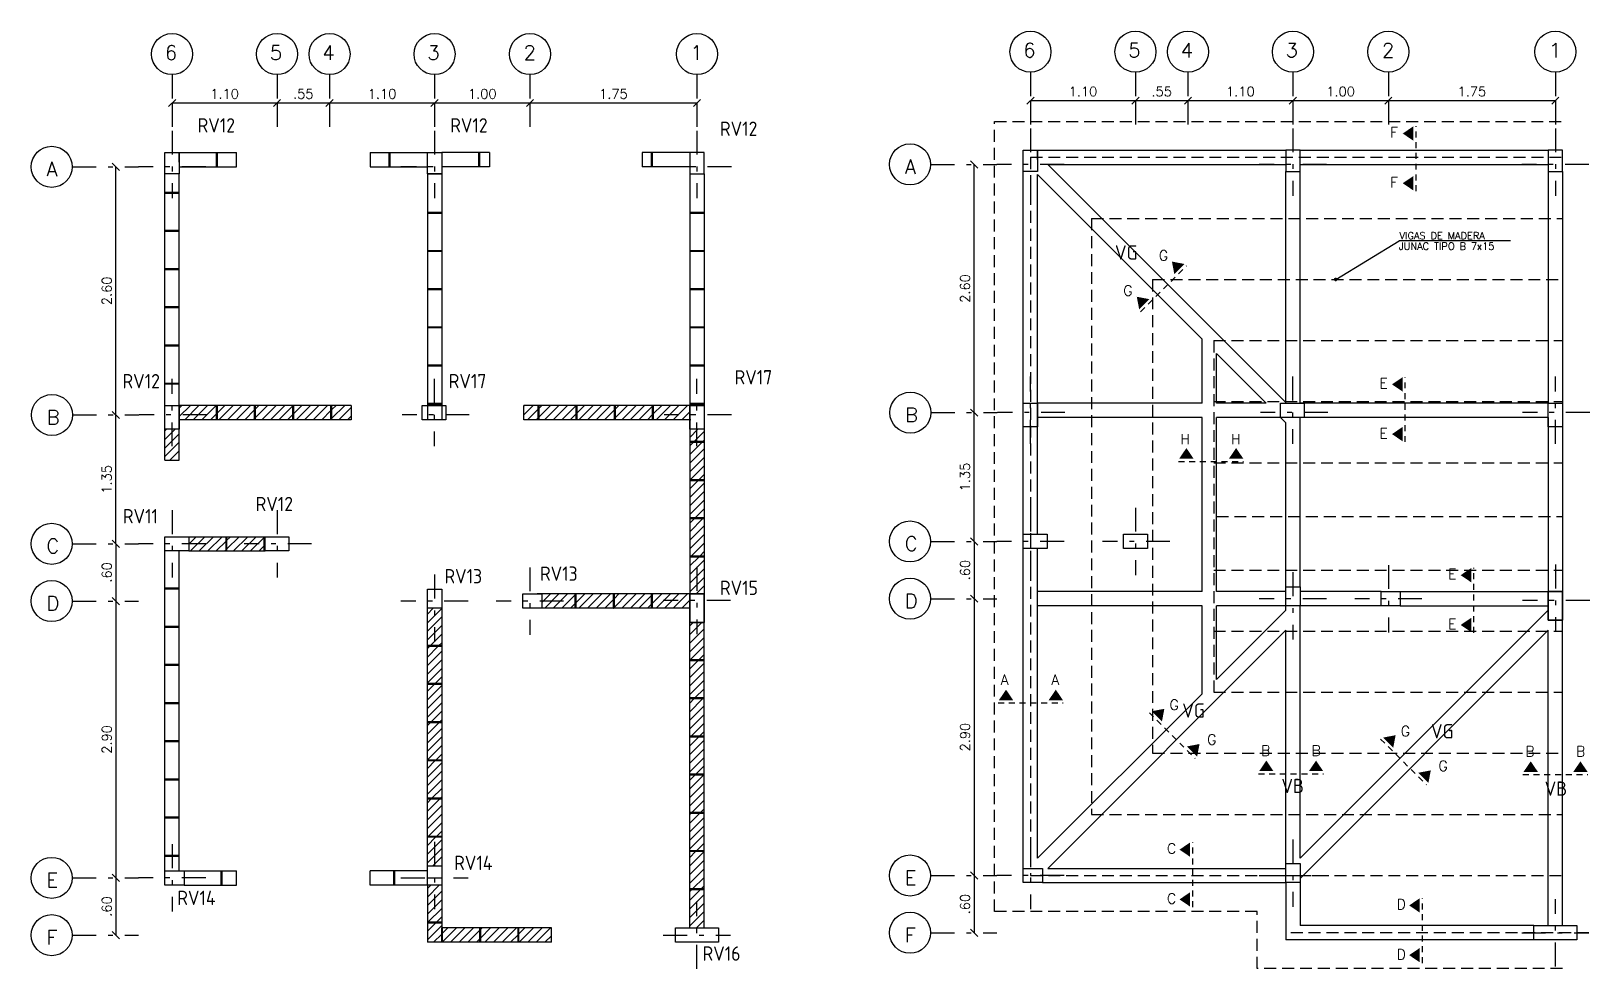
# Model space of a CAD drawing. Extents: x 420.3 to 452.9, y 177.5 to 197.2.
import ezdxf
from ezdxf.enums import TextEntityAlignment as Align

# ---------------------------------------------------------------- set-up
doc = ezdxf.new("R2010")
doc.units = 0
for name, pattern in [('DASHDOT', [1, 0.5, -0.25, 0, -0.25]), ('HIDDEN', [0.375, 0.25, -0.125]), ('HIDDEN2', [0.1875, 0.125, -0.0625])]:
    doc.linetypes.add(name, pattern=pattern)
doc.layers.get('0').update_dxf_attribs({"linetype": 'CONTINUOUS'})
doc.layers.get('DEFPOINTS').update_dxf_attribs({"linetype": 'CONTINUOUS'})
for name, color, linetype in [('COLUMNAS', 6, 'CONTINUOUS'), ('CORTE', 7, 'CONTINUOUS'), ('DIM', 7, 'CONTINUOUS'), ('EJES', 1, 'DASHDOT'), ('PAF', 7, 'CONTINUOUS'), ('PARED', 30, 'CONTINUOUS'), ('TEXTO', 4, 'CONTINUOUS'), ('VIGAS', 2, 'CONTINUOUS'), ('VIGASMADERA', 10, 'HIDDEN')]:
    doc.layers.add(name, color=color, linetype=linetype)
doc.styles.add('ROMANS', font='romans.shx', dxfattribs={"height": 0.2})
doc.styles.add('SIMPLEX', font='romans.shx')
doc.styles.get("Standard").update_dxf_attribs({"font": 'ISOCP'})
doc.dimstyles.new('DIM50', dxfattribs={"dimtxt": 0.15, "dimasz": 0.15, "dimexe": 0.0001, "dimexo": 0.0001, "dimgap": 0.09, "dimtad": 1, "dimtoh": 1, "dimlfac": 0.5, "dimzin": 4, "dimdsep": 46, "dimtxsty": 'ROMANS', "dimblk1": 'OBLIQUE', "dimblk2": 'OBLIQUE', "dimsah": 1, "dimcen": -0.09, "dimse1": 1, "dimse2": 1, "dimclrd": 256, "dimclre": 256, "dimclrt": 256, "dimadec": 0, "dimazin": 0, "dimtfac": 2, "dimtix": 1, "dimtmove": 1, "dimatfit": 3, "dimldrblk": 'OBLIQUE', "dimfxl": 0, "dimtvp": 1, "dimtolj": 1, "dimtzin": 0, "dimarcsym": 0})
pattern_1 = [(45, (162.32065, -48.22658), (-0.08980256, 0.08980256), [])]

# ---------------------------------------------------------------- blocks, each defined once
blk = doc.blocks.new('_OBLIQUE')
at = {"color": 0, "linetype": 'ByBlock'}
blk.add_line((-0.5, -0.5), (0.5, 0.5), dxfattribs=at)
blk = doc.blocks.new('*D1260')
at = {"lineweight": -2}
blk.add_line((440.029, 189.2), (440.029, 194.4), dxfattribs=at)
at = {"layer": 'DEFPOINTS', "color": 0}
for p in [(439.117, 194.4), (440.029, 194.4), (439.123, 189.2)]:
    blk.add_point(p, dxfattribs=at)
at = {"lineweight": -2, "xscale": 0.15, "yscale": 0.15, "zscale": 0.15}
for p, rotation in [((440.029, 194.4), 90), ((440.029, 189.2), 270)]:
    blk.add_blockref('_OBLIQUE', p, dxfattribs=dict(at, rotation=rotation))
at = {"insert": (439.839, 191.8), "char_height": 0.2, "attachment_point": 5, "rotation": 90, "style": 'ROMANS'}
blk.add_mtext('\\A1;2.60', dxfattribs=at)
blk = doc.blocks.new('*D1261')
at = {"lineweight": -2}
blk.add_line((422.041, 189.15), (422.041, 194.35), dxfattribs=at)
at = {"layer": 'DEFPOINTS', "color": 0}
for p in [(421.128, 194.35), (422.041, 194.35), (421.134, 189.15)]:
    blk.add_point(p, dxfattribs=at)
at = {"lineweight": -2, "xscale": 0.15, "yscale": 0.15, "zscale": 0.15}
for p, rotation in [((422.041, 194.35), 90), ((422.041, 189.15), 270)]:
    blk.add_blockref('_OBLIQUE', p, dxfattribs=dict(at, rotation=rotation))
at = {"insert": (421.851, 191.75), "char_height": 0.2, "attachment_point": 5, "rotation": 90, "style": 'ROMANS'}
blk.add_mtext('\\A1;2.60', dxfattribs=at)
blk = doc.blocks.new('*D1275')
at = {"layer": 'DEFPOINTS', "color": 0}
for p in [(421.128, 179.45), (421.128, 178.25), (422.041, 178.25)]:
    blk.add_point(p, dxfattribs=at)
at = {"layer": 'DIM', "lineweight": -2}
blk.add_line((422.041, 179.45), (422.041, 178.25), dxfattribs=at)
at = {"layer": 'DIM', "lineweight": -2, "xscale": 0.15, "yscale": 0.15, "zscale": 0.15}
for p, rotation in [((422.041, 179.45), 90), ((422.041, 178.25), 270)]:
    blk.add_blockref('_OBLIQUE', p, dxfattribs=dict(at, rotation=rotation))
at = {"layer": 'DIM', "insert": (421.851, 178.85), "char_height": 0.2, "attachment_point": 5, "rotation": 90, "style": 'ROMANS'}
blk.add_mtext('\\A1;.60', dxfattribs=at)
blk = doc.blocks.new('*D1280')
at = {"layer": 'DEFPOINTS', "color": 0}
for p in [(421.128, 186.45), (421.128, 185.25), (422.041, 185.25)]:
    blk.add_point(p, dxfattribs=at)
at = {"layer": 'DIM', "lineweight": -2}
blk.add_line((422.041, 186.45), (422.041, 185.25), dxfattribs=at)
at = {"layer": 'DIM', "lineweight": -2, "xscale": 0.15, "yscale": 0.15, "zscale": 0.15}
for p, rotation in [((422.041, 186.45), 90), ((422.041, 185.25), 270)]:
    blk.add_blockref('_OBLIQUE', p, dxfattribs=dict(at, rotation=rotation))
at = {"layer": 'DIM', "insert": (421.851, 185.85), "char_height": 0.2, "attachment_point": 5, "rotation": 90, "style": 'ROMANS'}
blk.add_mtext('\\A1;.60', dxfattribs=at)
blk = doc.blocks.new('*D1281')
at = {"lineweight": -2}
blk.add_line((422.041, 186.45), (422.041, 189.15), dxfattribs=at)
at = {"layer": 'DEFPOINTS', "color": 0}
for p in [(421.134, 189.15), (422.041, 189.15), (421.128, 186.45)]:
    blk.add_point(p, dxfattribs=at)
at = {"lineweight": -2, "xscale": 0.15, "yscale": 0.15, "zscale": 0.15}
for p, rotation in [((422.041, 189.15), 90), ((422.041, 186.45), 270)]:
    blk.add_blockref('_OBLIQUE', p, dxfattribs=dict(at, rotation=rotation))
at = {"insert": (421.851, 187.8), "char_height": 0.2, "attachment_point": 5, "rotation": 90, "style": 'ROMANS'}
blk.add_mtext('\\A1;1.35', dxfattribs=at)
blk = doc.blocks.new('*D1282')
at = {"layer": 'DEFPOINTS', "color": 0}
for p in [(421.128, 185.25), (421.128, 179.45), (422.041, 179.45)]:
    blk.add_point(p, dxfattribs=at)
at = {"layer": 'DIM', "lineweight": -2}
blk.add_line((422.041, 185.25), (422.041, 179.45), dxfattribs=at)
at = {"layer": 'DIM', "lineweight": -2, "xscale": 0.15, "yscale": 0.15, "zscale": 0.15}
for p, rotation in [((422.041, 185.25), 90), ((422.041, 179.45), 270)]:
    blk.add_blockref('_OBLIQUE', p, dxfattribs=dict(at, rotation=rotation))
at = {"layer": 'DIM', "insert": (421.851, 182.35), "char_height": 0.2, "attachment_point": 5, "rotation": 90, "style": 'ROMANS'}
blk.add_mtext('\\A1;2.90', dxfattribs=at)
blk = doc.blocks.new('*D1283')
at = {"layer": 'DEFPOINTS', "color": 0}
for p in [(439.117, 179.5), (439.117, 178.3), (440.029, 178.3)]:
    blk.add_point(p, dxfattribs=at)
at = {"layer": 'DIM', "lineweight": -2}
blk.add_line((440.029, 179.5), (440.029, 178.3), dxfattribs=at)
at = {"layer": 'DIM', "lineweight": -2, "xscale": 0.15, "yscale": 0.15, "zscale": 0.15}
for p, rotation in [((440.029, 179.5), 90), ((440.029, 178.3), 270)]:
    blk.add_blockref('_OBLIQUE', p, dxfattribs=dict(at, rotation=rotation))
at = {"layer": 'DIM', "insert": (439.839, 178.9), "char_height": 0.2, "attachment_point": 5, "rotation": 90, "style": 'ROMANS'}
blk.add_mtext('\\A1;.60', dxfattribs=at)
blk = doc.blocks.new('*D1290')
at = {"layer": 'DEFPOINTS', "color": 0}
for p in [(439.117, 185.3), (439.117, 179.5), (440.029, 179.5)]:
    blk.add_point(p, dxfattribs=at)
at = {"layer": 'DIM', "lineweight": -2}
blk.add_line((440.029, 185.3), (440.029, 179.5), dxfattribs=at)
at = {"layer": 'DIM', "lineweight": -2, "xscale": 0.15, "yscale": 0.15, "zscale": 0.15}
for p, rotation in [((440.029, 185.3), 90), ((440.029, 179.5), 270)]:
    blk.add_blockref('_OBLIQUE', p, dxfattribs=dict(at, rotation=rotation))
at = {"layer": 'DIM', "insert": (439.839, 182.4), "char_height": 0.2, "attachment_point": 5, "rotation": 90, "style": 'ROMANS'}
blk.add_mtext('\\A1;2.90', dxfattribs=at)
blk = doc.blocks.new('*D1291')
at = {"layer": 'DEFPOINTS', "color": 0}
for p in [(439.117, 186.5), (439.117, 185.3), (440.029, 185.3)]:
    blk.add_point(p, dxfattribs=at)
at = {"layer": 'DIM', "lineweight": -2}
blk.add_line((440.029, 186.5), (440.029, 185.3), dxfattribs=at)
at = {"layer": 'DIM', "lineweight": -2, "xscale": 0.15, "yscale": 0.15, "zscale": 0.15}
for p, rotation in [((440.029, 186.5), 90), ((440.029, 185.3), 270)]:
    blk.add_blockref('_OBLIQUE', p, dxfattribs=dict(at, rotation=rotation))
at = {"layer": 'DIM', "insert": (439.839, 185.9), "char_height": 0.2, "attachment_point": 5, "rotation": 90, "style": 'ROMANS'}
blk.add_mtext('\\A1;.60', dxfattribs=at)
blk = doc.blocks.new('*D1292')
at = {"lineweight": -2}
blk.add_line((440.029, 186.5), (440.029, 189.2), dxfattribs=at)
at = {"layer": 'DEFPOINTS', "color": 0}
for p in [(439.123, 189.2), (440.029, 189.2), (439.117, 186.5)]:
    blk.add_point(p, dxfattribs=at)
at = {"lineweight": -2, "xscale": 0.15, "yscale": 0.15, "zscale": 0.15}
for p, rotation in [((440.029, 189.2), 90), ((440.029, 186.5), 270)]:
    blk.add_blockref('_OBLIQUE', p, dxfattribs=dict(at, rotation=rotation))
at = {"insert": (439.839, 187.85), "char_height": 0.2, "attachment_point": 5, "rotation": 90, "style": 'ROMANS'}
blk.add_mtext('\\A1;1.35', dxfattribs=at)
blk = doc.blocks.new('*D1315')
at = {"layer": 'DEFPOINTS', "color": 0}
for p in [(448.71, 196.332), (452.21, 196.332), (452.21, 195.738)]:
    blk.add_point(p, dxfattribs=at)
at = {"layer": 'DIM', "lineweight": -2}
blk.add_line((448.71, 195.738), (452.21, 195.738), dxfattribs=at)
at = {"layer": 'DIM', "lineweight": -2, "xscale": 0.15, "yscale": 0.15, "zscale": 0.15, "rotation": 180}
blk.add_blockref('_OBLIQUE', (448.71, 195.738), dxfattribs=at)
at = {"layer": 'DIM', "lineweight": -2, "xscale": 0.15, "yscale": 0.15, "zscale": 0.15}
blk.add_blockref('_OBLIQUE', (452.21, 195.738), dxfattribs=at)
at = {"layer": 'DIM', "insert": (450.46, 195.928), "char_height": 0.2, "attachment_point": 5, "style": 'ROMANS'}
blk.add_mtext('\\A1;1.75', dxfattribs=at)
blk = doc.blocks.new('*D1316')
at = {"layer": 'DEFPOINTS', "color": 0}
for p in [(430.721, 196.282), (434.221, 196.282), (434.221, 195.688)]:
    blk.add_point(p, dxfattribs=at)
at = {"layer": 'DIM', "lineweight": -2}
blk.add_line((430.721, 195.688), (434.221, 195.688), dxfattribs=at)
at = {"layer": 'DIM', "lineweight": -2, "xscale": 0.15, "yscale": 0.15, "zscale": 0.15, "rotation": 180}
blk.add_blockref('_OBLIQUE', (430.721, 195.688), dxfattribs=at)
at = {"layer": 'DIM', "lineweight": -2, "xscale": 0.15, "yscale": 0.15, "zscale": 0.15}
blk.add_blockref('_OBLIQUE', (434.221, 195.688), dxfattribs=at)
at = {"layer": 'DIM', "insert": (432.471, 195.878), "char_height": 0.2, "attachment_point": 5, "style": 'ROMANS'}
blk.add_mtext('\\A1;1.75', dxfattribs=at)
blk = doc.blocks.new('*D1317')
at = {"layer": 'DEFPOINTS', "color": 0}
for p in [(428.721, 196.282), (430.721, 196.282), (430.721, 195.688)]:
    blk.add_point(p, dxfattribs=at)
at = {"layer": 'DIM', "lineweight": -2}
blk.add_line((428.721, 195.688), (430.721, 195.688), dxfattribs=at)
at = {"layer": 'DIM', "lineweight": -2, "xscale": 0.15, "yscale": 0.15, "zscale": 0.15, "rotation": 180}
blk.add_blockref('_OBLIQUE', (428.721, 195.688), dxfattribs=at)
at = {"layer": 'DIM', "lineweight": -2, "xscale": 0.15, "yscale": 0.15, "zscale": 0.15}
blk.add_blockref('_OBLIQUE', (430.721, 195.688), dxfattribs=at)
at = {"layer": 'DIM', "insert": (429.721, 195.878), "char_height": 0.2, "attachment_point": 5, "style": 'ROMANS'}
blk.add_mtext('\\A1;1.00', dxfattribs=at)
blk = doc.blocks.new('*D1318')
at = {"lineweight": -2}
blk.add_line((425.421, 195.688), (426.521, 195.688), dxfattribs=at)
at = {"layer": 'DEFPOINTS', "color": 0}
for p in [(425.421, 195.938), (426.521, 195.938), (426.521, 195.688)]:
    blk.add_point(p, dxfattribs=at)
at = {"lineweight": -2, "xscale": 0.15, "yscale": 0.15, "zscale": 0.15, "rotation": 180}
blk.add_blockref('_OBLIQUE', (425.421, 195.688), dxfattribs=at)
at = {"lineweight": -2, "xscale": 0.15, "yscale": 0.15, "zscale": 0.15}
blk.add_blockref('_OBLIQUE', (426.521, 195.688), dxfattribs=at)
at = {"insert": (425.971, 195.878), "char_height": 0.2, "attachment_point": 5, "style": 'ROMANS'}
blk.add_mtext('\\A1;.55', dxfattribs=at)
blk = doc.blocks.new('*D1319')
at = {"layer": 'DEFPOINTS', "color": 0}
for p in [(423.221, 196.282), (425.421, 196.282), (425.421, 195.688)]:
    blk.add_point(p, dxfattribs=at)
at = {"layer": 'DIM', "lineweight": -2}
blk.add_line((423.221, 195.688), (425.421, 195.688), dxfattribs=at)
at = {"layer": 'DIM', "lineweight": -2, "xscale": 0.15, "yscale": 0.15, "zscale": 0.15, "rotation": 180}
blk.add_blockref('_OBLIQUE', (423.221, 195.688), dxfattribs=at)
at = {"layer": 'DIM', "lineweight": -2, "xscale": 0.15, "yscale": 0.15, "zscale": 0.15}
blk.add_blockref('_OBLIQUE', (425.421, 195.688), dxfattribs=at)
at = {"layer": 'DIM', "insert": (424.321, 195.878), "char_height": 0.2, "attachment_point": 5, "style": 'ROMANS'}
blk.add_mtext('\\A1;1.10', dxfattribs=at)
blk = doc.blocks.new('*D1320')
at = {"lineweight": -2}
blk.add_line((426.521, 195.688), (428.721, 195.688), dxfattribs=at)
at = {"layer": 'DEFPOINTS', "color": 0}
for p in [(426.521, 195.938), (428.721, 195.688), (428.721, 194.65)]:
    blk.add_point(p, dxfattribs=at)
at = {"lineweight": -2, "xscale": 0.15, "yscale": 0.15, "zscale": 0.15, "rotation": 180}
blk.add_blockref('_OBLIQUE', (426.521, 195.688), dxfattribs=at)
at = {"lineweight": -2, "xscale": 0.15, "yscale": 0.15, "zscale": 0.15}
blk.add_blockref('_OBLIQUE', (428.721, 195.688), dxfattribs=at)
at = {"insert": (427.621, 195.878), "char_height": 0.2, "attachment_point": 5, "style": 'ROMANS'}
blk.add_mtext('\\A1;1.10', dxfattribs=at)
blk = doc.blocks.new('*D1321')
at = {"layer": 'DEFPOINTS', "color": 0}
for p in [(446.71, 196.332), (448.71, 196.332), (448.71, 195.738)]:
    blk.add_point(p, dxfattribs=at)
at = {"layer": 'DIM', "lineweight": -2}
blk.add_line((446.71, 195.738), (448.71, 195.738), dxfattribs=at)
at = {"layer": 'DIM', "lineweight": -2, "xscale": 0.15, "yscale": 0.15, "zscale": 0.15, "rotation": 180}
blk.add_blockref('_OBLIQUE', (446.71, 195.738), dxfattribs=at)
at = {"layer": 'DIM', "lineweight": -2, "xscale": 0.15, "yscale": 0.15, "zscale": 0.15}
blk.add_blockref('_OBLIQUE', (448.71, 195.738), dxfattribs=at)
at = {"layer": 'DIM', "insert": (447.71, 195.928), "char_height": 0.2, "attachment_point": 5, "style": 'ROMANS'}
blk.add_mtext('\\A1;1.00', dxfattribs=at)
blk = doc.blocks.new('*D1322')
at = {"lineweight": -2}
blk.add_line((443.41, 195.738), (444.51, 195.738), dxfattribs=at)
at = {"layer": 'DEFPOINTS', "color": 0}
for p in [(443.41, 195.988), (444.51, 195.988), (444.51, 195.738)]:
    blk.add_point(p, dxfattribs=at)
at = {"lineweight": -2, "xscale": 0.15, "yscale": 0.15, "zscale": 0.15, "rotation": 180}
blk.add_blockref('_OBLIQUE', (443.41, 195.738), dxfattribs=at)
at = {"lineweight": -2, "xscale": 0.15, "yscale": 0.15, "zscale": 0.15}
blk.add_blockref('_OBLIQUE', (444.51, 195.738), dxfattribs=at)
at = {"insert": (443.96, 195.928), "char_height": 0.2, "attachment_point": 5, "style": 'ROMANS'}
blk.add_mtext('\\A1;.55', dxfattribs=at)
blk = doc.blocks.new('*D1323')
at = {"layer": 'DEFPOINTS', "color": 0}
for p in [(441.21, 196.332), (443.41, 196.332), (443.41, 195.738)]:
    blk.add_point(p, dxfattribs=at)
at = {"layer": 'DIM', "lineweight": -2}
blk.add_line((441.21, 195.738), (443.41, 195.738), dxfattribs=at)
at = {"layer": 'DIM', "lineweight": -2, "xscale": 0.15, "yscale": 0.15, "zscale": 0.15, "rotation": 180}
blk.add_blockref('_OBLIQUE', (441.21, 195.738), dxfattribs=at)
at = {"layer": 'DIM', "lineweight": -2, "xscale": 0.15, "yscale": 0.15, "zscale": 0.15}
blk.add_blockref('_OBLIQUE', (443.41, 195.738), dxfattribs=at)
at = {"layer": 'DIM', "insert": (442.31, 195.928), "char_height": 0.2, "attachment_point": 5, "style": 'ROMANS'}
blk.add_mtext('\\A1;1.10', dxfattribs=at)
blk = doc.blocks.new('*D1324')
at = {"lineweight": -2}
blk.add_line((444.51, 195.738), (446.71, 195.738), dxfattribs=at)
at = {"layer": 'DEFPOINTS', "color": 0}
for p in [(444.51, 195.988), (446.71, 195.738), (446.71, 194.7)]:
    blk.add_point(p, dxfattribs=at)
at = {"lineweight": -2, "xscale": 0.15, "yscale": 0.15, "zscale": 0.15, "rotation": 180}
blk.add_blockref('_OBLIQUE', (444.51, 195.738), dxfattribs=at)
at = {"lineweight": -2, "xscale": 0.15, "yscale": 0.15, "zscale": 0.15}
blk.add_blockref('_OBLIQUE', (446.71, 195.738), dxfattribs=at)
at = {"insert": (445.61, 195.928), "char_height": 0.2, "attachment_point": 5, "style": 'ROMANS'}
blk.add_mtext('\\A1;1.10', dxfattribs=at)

msp = doc.modelspace()

# ---------------------------------------------------------------- hatches: boundary and pattern name
at = {"layer": 'PARED'}
h = msp.add_hatch(dxfattribs=at)
h.set_pattern_fill('ANSI31', color=256, scale=0.04, style=0)
h.set_pattern_definition(pattern_1)
h.paths.add_polyline_path([(428.871, 183.5), (428.571, 183.5), (428.571, 182.72), (428.871, 182.72)])
h.paths.add_polyline_path([(428.871, 184.3), (428.571, 184.3), (428.571, 183.52), (428.871, 183.52)])
h.paths.add_polyline_path([(428.871, 185.1), (428.571, 185.1), (428.571, 184.32), (428.871, 184.32)])
h.paths.add_polyline_path([(428.871, 182.7), (428.571, 182.7), (428.571, 181.92), (428.871, 181.92)])
h.paths.add_polyline_path([(428.871, 181.9), (428.571, 181.9), (428.571, 181.12), (428.871, 181.12)])
h.paths.add_polyline_path([(428.871, 181.1), (428.571, 181.1), (428.571, 180.32), (428.871, 180.32)])
h.paths.add_polyline_path([(428.871, 180.3), (428.571, 180.3), (428.571, 179.7), (428.871, 179.7)])
h.paths.add_polyline_path([(428.571, 179.3), (428.571, 178.52), (428.871, 178.52), (428.871, 179.3)])
h.paths.add_polyline_path([(428.871, 178.4), (428.871, 178.5), (428.571, 178.5), (428.571, 178.1), (428.871, 178.1)])
h.paths.add_polyline_path([(429.671, 178.4), (428.891, 178.4), (428.891, 178.1), (429.671, 178.1)])
h.paths.add_polyline_path([(430.471, 178.4), (429.691, 178.4), (429.691, 178.1), (430.471, 178.1)])
h.paths.add_polyline_path([(431.171, 178.4), (430.491, 178.4), (430.491, 178.1), (431.171, 178.1)])
h.paths.add_polyline_path([(434.371, 179.2), (434.071, 179.2), (434.071, 178.4), (434.371, 178.4)])
h.paths.add_polyline_path([(434.371, 180), (434.071, 180), (434.071, 179.22), (434.371, 179.22)])
h.paths.add_polyline_path([(434.371, 180.8), (434.071, 180.8), (434.071, 180.02), (434.371, 180.02)])
h.paths.add_polyline_path([(434.371, 181.6), (434.071, 181.6), (434.071, 180.82), (434.371, 180.82)])
h.paths.add_polyline_path([(434.371, 182.4), (434.071, 182.4), (434.071, 181.62), (434.371, 181.62)])
h.paths.add_polyline_path([(434.371, 183.2), (434.071, 183.2), (434.071, 182.42), (434.371, 182.42)])
h.paths.add_polyline_path([(434.371, 184), (434.071, 184), (434.071, 183.22), (434.371, 183.22)])
h.paths.add_polyline_path([(434.371, 184.8), (434.071, 184.8), (434.071, 184.02), (434.371, 184.02)])
h.paths.add_polyline_path([(434.071, 185.4), (433.291, 185.4), (433.291, 185.1), (434.071, 185.1)])
h.paths.add_polyline_path([(433.271, 185.4), (432.491, 185.4), (432.491, 185.1), (433.271, 185.1)])
h.paths.add_polyline_path([(432.471, 185.4), (431.691, 185.4), (431.691, 185.1), (432.471, 185.1)])
h.paths.add_polyline_path([(431.671, 185.4), (430.971, 185.4), (430.971, 185.1), (431.671, 185.1)])
h.paths.add_polyline_path([(431.691, 189.35), (430.911, 189.35), (430.911, 189.05), (431.691, 189.05)])
h.paths.add_polyline_path([(430.891, 189.35), (430.591, 189.35), (430.591, 189.05), (430.891, 189.05)])
h.paths.add_polyline_path([(432.491, 189.35), (431.711, 189.35), (431.711, 189.05), (432.491, 189.05)])
h.paths.add_polyline_path([(433.291, 189.35), (432.511, 189.35), (432.511, 189.05), (433.291, 189.05)])
h.paths.add_polyline_path([(434.071, 189.35), (433.311, 189.35), (433.311, 189.05), (434.071, 189.05)])
h.paths.add_polyline_path([(424.151, 189.35), (423.371, 189.35), (423.371, 189.05), (424.151, 189.05)])
h.paths.add_polyline_path([(424.951, 189.35), (424.171, 189.35), (424.171, 189.05), (424.951, 189.05)])
h.paths.add_polyline_path([(425.751, 189.35), (424.971, 189.35), (424.971, 189.05), (425.751, 189.05)])
h.paths.add_polyline_path([(426.551, 189.35), (425.771, 189.35), (425.771, 189.05), (426.551, 189.05)])
h.paths.add_polyline_path([(426.971, 189.35), (426.571, 189.35), (426.571, 189.05), (426.871, 189.05), (426.971, 189.05)])
h.paths.add_polyline_path([(423.071, 188.85), (423.071, 188.2), (423.371, 188.2), (423.371, 188.85)])
h.paths.add_polyline_path([(424.351, 186.6), (423.571, 186.6), (423.571, 186.3), (424.351, 186.3)])
h.paths.add_polyline_path([(425.151, 186.6), (424.371, 186.6), (424.371, 186.3), (425.151, 186.3)])
h = msp.add_hatch(dxfattribs=at)
h.set_pattern_fill('ANSI31', color=256, scale=0.04, style=0)
h.set_pattern_definition(pattern_1)
h.paths.add_polyline_path([(434.371, 188.58), (434.071, 188.58), (434.071, 187.8), (434.371, 187.8)])
h.paths.add_polyline_path([(434.371, 188.85), (434.221, 188.85), (434.221, 188.6), (434.371, 188.6)])
h.paths.add_polyline_path([(434.221, 188.85), (434.071, 188.85), (434.071, 188.6), (434.221, 188.6)])
h.paths.add_polyline_path([(434.371, 187.78), (434.071, 187.78), (434.071, 187), (434.371, 187)])
h.paths.add_polyline_path([(434.371, 186.98), (434.071, 186.98), (434.071, 186.2), (434.371, 186.2)])
h.paths.add_polyline_path([(434.071, 185.4), (434.371, 185.4), (434.371, 186.18), (434.071, 186.18)])

# ---------------------------------------------------------------- linework, layer by layer
for p in [(447.612, 191.986), (451.271, 192.801)]:
    msp.add_line(p, (448.934, 192.801))
at = {"const_width": 0.0377}
msp.add_lwpolyline([(447.587, 191.99, 1), (447.625, 191.99, 1)], format="xyb", close=True, dxfattribs=at)
at = {"layer": 'COLUMNAS'}
for points in [[(441.36, 194.25), (441.06, 194.25), (441.06, 194.7), (441.36, 194.7)], [(446.56, 194.7), (446.56, 194.25), (446.86, 194.25), (446.86, 194.7)], [(452.06, 194.7), (452.06, 194.25), (452.36, 194.25), (452.36, 194.7)], [(423.371, 194.2), (423.071, 194.2), (423.071, 194.65), (423.371, 194.65)], [(428.871, 194.2), (428.571, 194.2), (428.571, 194.65), (428.871, 194.65)], [(434.071, 194.65), (434.071, 194.2), (434.371, 194.2), (434.371, 194.65)], [(423.371, 189.35), (423.371, 188.85), (423.071, 188.85), (423.071, 189.35)], [(428.46, 189.35), (428.96, 189.35), (428.96, 189.05), (428.46, 189.05)], [(434.371, 189.35), (434.371, 188.85), (434.071, 188.85), (434.071, 189.35)], [(441.36, 189.4), (441.36, 188.9), (441.06, 188.9), (441.06, 189.4)], [(446.449, 189.4), (446.949, 189.4), (446.949, 189.1), (446.449, 189.1)], [(452.36, 189.4), (452.36, 188.9), (452.06, 188.9), (452.06, 189.4)], [(423.071, 186.6), (423.571, 186.6), (423.571, 186.3), (423.071, 186.3)], [(425.171, 186.6), (425.671, 186.6), (425.671, 186.3), (425.171, 186.3)], [(441.06, 186.65), (441.56, 186.65), (441.56, 186.35), (441.06, 186.35)], [(443.16, 186.65), (443.66, 186.65), (443.66, 186.35), (443.16, 186.35)], [(446.56, 185.15), (446.56, 185.55), (446.86, 185.55), (446.86, 185.15)], [(428.571, 185.1), (428.571, 185.5), (428.871, 185.5), (428.871, 185.1)], [(430.571, 185.4), (430.971, 185.4), (430.971, 185.1), (430.571, 185.1)], [(434.371, 184.8), (434.071, 184.8), (434.071, 185.4), (434.371, 185.4), (434.371, 184.8), (434.371, 185.4), (434.071, 185.4), (434.071, 184.8), (434.371, 184.8), (434.371, 185.4), (434.071, 185.4), (434.071, 184.8)], [(434.071, 184.8), (434.371, 184.8), (434.371, 185.4), (434.071, 185.4), (434.071, 184.8), (434.071, 185.4), (434.371, 185.4), (434.371, 184.8), (434.071, 184.8), (434.071, 185.4), (434.371, 185.4), (434.371, 184.8)], [(448.56, 185.45), (448.96, 185.45), (448.96, 185.15), (448.56, 185.15)], [(452.06, 184.85), (452.36, 184.85), (452.36, 185.45), (452.06, 185.45), (452.06, 184.85), (452.06, 185.45), (452.36, 185.45), (452.36, 184.85), (452.06, 184.85), (452.06, 185.45), (452.36, 185.45), (452.36, 184.85)], [(452.36, 184.85), (452.06, 184.85), (452.06, 185.45), (452.36, 185.45), (452.36, 184.85), (452.36, 185.45), (452.06, 185.45), (452.06, 184.85), (452.36, 184.85), (452.36, 185.45), (452.06, 185.45), (452.06, 184.85)], [(428.571, 179.3), (428.571, 179.7), (428.871, 179.7), (428.871, 179.3)], [(446.56, 179.35), (446.56, 179.75), (446.86, 179.75), (446.86, 179.35)], [(423.071, 179.6), (423.471, 179.6), (423.471, 179.3), (423.071, 179.3)], [(441.06, 179.65), (441.46, 179.65), (441.46, 179.35), (441.06, 179.35)], [(434.671, 178.1), (433.771, 178.1), (433.771, 178.4), (434.671, 178.4)], [(452.66, 178.15), (451.76, 178.15), (451.76, 178.45), (452.66, 178.45)]]:
    msp.add_lwpolyline(points, close=True, dxfattribs=at)
at = {"layer": 'CORTE', "linetype": 'HIDDEN2'}
for p, q in [((449.291, 193.841), (449.291, 195.201)), ((443.519, 191.314), (444.48, 192.275)), ((449.066, 188.584), (449.066, 189.944)), ((444.313, 188.178), (445.673, 188.178)), ((450.505, 184.585), (450.505, 185.945)), ((440.533, 183.115), (441.893, 183.115)), ((443.702, 182.912), (444.664, 181.95)), ((448.549, 182.36), (449.51, 181.398)), ((445.988, 181.629), (447.348, 181.629)), ((451.529, 181.613), (452.889, 181.613)), ((444.613, 178.834), (444.613, 180.194)), ((449.426, 177.666), (449.426, 179.026))]:
    msp.add_line(p, q, dxfattribs=at)
at = {"layer": 'CORTE'}
for points in [[(449.233, 195.048, 0.3, 0, 0), (449.012, 195.048, 0, 0, 0)], [(449.233, 194.006, 0.3, 0, 0), (449.012, 194.006, 0, 0, 0)], [(444.331, 192.208, 0.3, 0, 0), (444.175, 192.364, 0, 0, 0)], [(443.594, 191.471, 0.3, 0, 0), (443.438, 191.627, 0, 0, 0)], [(449.008, 189.791, 0.3, 0, 0), (448.787, 189.791, 0, 0, 0)], [(449.008, 188.749, 0.3, 0, 0), (448.787, 188.749, 0, 0, 0)], [(444.478, 188.236, 0.3, 0, 0), (444.478, 188.457, 0, 0, 0)], [(445.52, 188.236, 0.3, 0, 0), (445.52, 188.457, 0, 0, 0)], [(450.447, 185.793, 0.3, 0, 0), (450.226, 185.793, 0, 0, 0)], [(450.447, 184.75, 0.3, 0, 0), (450.226, 184.75, 0, 0, 0)], [(440.698, 183.173, 0.3, 0, 0), (440.698, 183.394, 0, 0, 0)], [(441.741, 183.173, 0.3, 0, 0), (441.741, 183.394, 0, 0, 0)], [(443.86, 182.836, 0.3, 0, 0), (444.016, 182.993, 0, 0, 0)], [(444.597, 182.099, 0.3, 0, 0), (444.753, 182.255, 0, 0, 0)], [(448.707, 182.284, 0.3, 0, 0), (448.863, 182.44, 0, 0, 0)], [(446.153, 181.687, 0.3, 0, 0), (446.153, 181.908, 0, 0, 0)], [(447.195, 181.687, 0.3, 0, 0), (447.195, 181.908, 0, 0, 0)], [(451.694, 181.672, 0.3, 0, 0), (451.694, 181.892, 0, 0, 0)], [(452.736, 181.672, 0.3, 0, 0), (452.736, 181.892, 0, 0, 0)], [(449.444, 181.547, 0.3, 0, 0), (449.6, 181.703, 0, 0, 0)], [(444.555, 180.042, 0.3, 0, 0), (444.334, 180.042, 0, 0, 0)], [(444.555, 178.999, 0.3, 0, 0), (444.334, 178.999, 0, 0, 0)], [(449.368, 178.873, 0.3, 0, 0), (449.147, 178.873, 0, 0, 0)], [(449.368, 177.831, 0.3, 0, 0), (449.147, 177.831, 0, 0, 0)]]:
    msp.add_lwpolyline(points, format="xyseb", dxfattribs=at)
at = {"layer": 'DEFPOINTS', "color": 0, "linetype": 'ByBlock'}
for p in [(441.21, 196.332), (443.41, 196.332), (444.51, 196.332), (446.71, 196.332), (448.71, 196.332), (448.71, 196.332), (452.21, 196.332), (452.21, 196.332), (452.21, 196.332), (452.21, 196.332), (423.221, 196.282), (425.421, 196.282), (426.521, 196.282), (428.721, 196.282), (430.721, 196.282), (430.721, 196.282), (434.221, 196.282), (434.221, 196.282), (434.221, 196.282), (434.221, 196.282)]:
    msp.add_point(p, dxfattribs=at)
at = {"layer": 'EJES', "linetype": 'DASHDOT'}
for p, q in [((441.21, 196.332), (441.21, 195.663)), ((443.41, 196.332), (443.41, 195.663)), ((444.51, 196.332), (444.51, 195.663)), ((446.71, 196.332), (446.71, 195.663)), ((448.71, 196.332), (448.71, 195.663)), ((452.21, 196.332), (452.21, 195.663)), ((452.21, 196.332), (452.21, 195.663)), ((452.21, 196.332), (452.21, 195.663)), ((452.21, 196.332), (452.21, 195.663)), ((423.221, 196.282), (423.221, 195.613)), ((425.421, 196.282), (425.421, 195.613)), ((426.521, 196.282), (426.521, 195.613)), ((428.721, 196.282), (428.721, 195.613)), ((430.721, 196.282), (430.721, 195.613)), ((434.221, 196.282), (434.221, 195.613)), ((434.221, 196.282), (434.221, 195.613)), ((434.221, 196.282), (434.221, 195.613)), ((434.221, 196.282), (434.221, 195.613)), ((423.221, 195.688), (423.221, 195.105)), ((425.421, 195.688), (425.421, 195.105)), ((426.521, 195.688), (426.521, 195.105)), ((428.721, 195.688), (428.721, 195.105)), ((430.721, 195.688), (430.721, 195.105)), ((434.221, 195.688), (434.221, 195.105)), ((434.221, 195.688), (434.221, 195.105)), ((434.221, 195.688), (434.221, 195.105)), ((434.221, 195.688), (434.221, 195.105)), ((441.21, 195.738), (441.21, 195.155)), ((443.41, 195.738), (443.41, 195.155)), ((444.51, 195.738), (444.51, 195.155)), ((446.71, 195.738), (446.71, 195.155)), ((448.71, 195.738), (448.71, 195.155)), ((452.21, 195.738), (452.21, 195.155)), ((452.21, 195.738), (452.21, 195.155)), ((452.21, 195.738), (452.21, 195.155)), ((452.21, 195.738), (452.21, 195.155)), ((423.221, 195.105), (423.221, 193.695)), ((423.221, 195.105), (423.221, 193.695)), ((428.721, 195.105), (428.721, 193.695)), ((434.221, 195.105), (434.221, 193.695)), ((434.221, 195.105), (434.221, 193.695)), ((434.221, 195.105), (434.221, 193.695)), ((434.221, 195.105), (434.221, 193.695)), ((434.221, 195.105), (434.221, 193.695)), ((434.221, 195.105), (434.221, 193.695)), ((434.221, 195.105), (434.221, 193.695)), ((441.21, 195.155), (441.21, 193.745)), ((441.21, 195.155), (441.21, 193.745)), ((446.71, 195.155), (446.71, 193.745)), ((452.21, 195.155), (452.21, 193.745)), ((452.21, 195.155), (452.21, 193.745)), ((452.21, 195.155), (452.21, 193.745)), ((452.21, 195.155), (452.21, 193.745)), ((439.117, 194.4), (440.505, 194.4)), ((441.915, 194.4), (440.505, 194.4)), ((447.415, 194.4), (446.005, 194.4)), ((452.915, 194.4), (451.505, 194.4)), ((421.128, 194.35), (422.516, 194.35)), ((423.926, 194.35), (422.516, 194.35)), ((423.926, 194.35), (422.516, 194.35)), ((429.426, 194.35), (428.016, 194.35)), ((429.444, 194.35), (428.034, 194.35)), ((434.944, 194.35), (433.534, 194.35)), ((423.221, 188.495), (423.221, 189.905)), ((428.71, 189.905), (428.71, 188.495)), ((434.221, 188.495), (434.221, 189.905)), ((441.21, 188.545), (441.21, 189.955)), ((446.699, 189.955), (446.699, 188.545)), ((452.21, 188.545), (452.21, 189.955)), ((421.134, 189.15), (422.523, 189.15)), ((423.944, 189.15), (422.534, 189.15)), ((429.45, 189.15), (428.04, 189.15)), ((434.944, 189.15), (433.534, 189.15)), ((439.123, 189.2), (440.512, 189.2)), ((441.933, 189.2), (440.522, 189.2)), ((447.439, 189.2), (446.029, 189.2)), ((452.933, 189.2), (451.522, 189.2)), ((441.21, 187.205), (441.21, 185.795)), ((443.41, 187.205), (443.41, 185.795)), ((423.221, 187.155), (423.221, 185.745)), ((425.421, 187.155), (425.421, 185.745)), ((421.128, 186.45), (422.516, 186.45)), ((423.926, 186.45), (422.516, 186.45)), ((423.926, 186.45), (422.516, 186.45)), ((426.144, 186.45), (424.734, 186.45)), ((439.117, 186.5), (440.505, 186.5)), ((441.915, 186.5), (440.505, 186.5)), ((441.915, 186.5), (440.505, 186.5)), ((444.133, 186.5), (442.722, 186.5)), ((430.721, 185.955), (430.721, 184.545)), ((434.221, 185.965), (434.221, 184.555)), ((434.221, 185.965), (434.221, 184.555)), ((434.221, 185.965), (434.221, 184.555)), ((434.221, 185.965), (434.221, 184.555)), ((434.221, 185.965), (434.221, 184.555)), ((434.221, 185.965), (434.221, 184.555)), ((434.221, 185.965), (434.221, 184.555)), ((434.221, 185.965), (434.221, 184.555)), ((448.71, 186.005), (448.71, 184.595)), ((452.21, 186.015), (452.21, 184.605)), ((452.21, 186.015), (452.21, 184.605)), ((452.21, 186.015), (452.21, 184.605)), ((452.21, 186.015), (452.21, 184.605)), ((452.21, 186.015), (452.21, 184.605)), ((452.21, 186.015), (452.21, 184.605)), ((452.21, 186.015), (452.21, 184.605)), ((452.21, 186.015), (452.21, 184.605)), ((428.721, 185.805), (428.721, 184.395)), ((446.71, 185.855), (446.71, 184.445)), ((421.128, 185.25), (422.516, 185.25)), ((429.426, 185.25), (428.016, 185.25)), ((431.426, 185.25), (430.016, 185.25)), ((431.426, 185.25), (430.016, 185.25)), ((434.926, 185.26), (433.516, 185.26)), ((439.117, 185.3), (440.505, 185.3)), ((447.415, 185.3), (446.005, 185.3)), ((449.415, 185.3), (448.005, 185.3)), ((449.415, 185.3), (448.005, 185.3)), ((452.933, 185.26), (451.522, 185.26)), ((423.221, 180.155), (423.221, 178.745)), ((428.721, 180.205), (428.721, 178.795)), ((441.21, 180.205), (441.21, 178.795)), ((446.71, 180.255), (446.71, 178.845)), ((421.128, 179.45), (422.516, 179.45)), ((423.926, 179.45), (422.516, 179.45)), ((423.926, 179.45), (422.516, 179.45)), ((428.016, 179.45), (429.426, 179.45)), ((439.117, 179.5), (440.505, 179.5)), ((441.915, 179.5), (440.505, 179.5)), ((441.915, 179.5), (440.505, 179.5)), ((446.005, 179.5), (447.415, 179.5)), ((452.21, 177.595), (452.21, 179.005)), ((434.221, 177.545), (434.221, 178.955)), ((421.128, 178.25), (422.516, 178.25)), ((433.516, 178.25), (434.926, 178.25)), ((439.117, 178.3), (440.505, 178.3)), ((451.505, 178.3), (452.915, 178.3))]:
    msp.add_line(p, q, dxfattribs=at)
at = {"layer": 'PAF', "linetype": 'HIDDEN'}
for p, q in [((440.458, 178.748), (440.458, 195.301)), ((440.458, 195.301), (452.36, 195.301)), ((445.958, 178.748), (440.458, 178.748)), ((445.958, 177.548), (445.958, 178.748)), ((452.36, 177.548), (445.958, 177.548))]:
    msp.add_line(p, q, dxfattribs=at)
at = {"layer": 'PARED'}
for p, q in [((441.36, 194.5), (441.36, 194.7)), ((423.371, 194.65), (424.571, 194.65)), ((423.371, 194.45), (423.371, 194.65)), ((424.151, 194.35), (424.151, 194.65)), ((424.171, 194.35), (424.171, 194.65)), ((427.371, 194.65), (428.871, 194.65)), ((427.371, 194.65), (427.371, 194.35)), ((427.771, 194.35), (427.771, 194.65)), ((427.791, 194.35), (427.791, 194.65)), ((428.571, 194.45), (428.571, 194.65)), ((429.871, 194.65), (428.871, 194.65)), ((429.651, 194.35), (429.651, 194.65)), ((429.671, 194.35), (429.671, 194.65)), ((429.871, 194.65), (429.871, 194.35)), ((434.071, 194.65), (433.071, 194.65)), ((433.071, 194.65), (433.071, 194.35)), ((433.271, 194.35), (433.271, 194.65)), ((433.291, 194.35), (433.291, 194.65)), ((423.071, 188.2), (423.071, 194.2)), ((423.371, 194.35), (424.571, 194.35)), ((423.371, 188.2), (423.371, 194.2)), ((427.371, 194.35), (428.571, 194.35)), ((428.571, 194.2), (428.571, 190)), ((428.571, 194.2), (428.571, 190)), ((428.571, 194.2), (428.571, 189.05)), ((428.571, 194.2), (428.871, 194.2)), ((429.871, 194.35), (428.871, 194.35)), ((428.871, 194.2), (428.871, 189.05)), ((428.871, 194.2), (428.871, 189.05)), ((428.871, 194.2), (428.871, 189.05)), ((428.871, 194.2), (428.871, 189.05)), ((434.071, 194.35), (433.071, 194.35)), ((434.071, 194.2), (434.071, 185.4)), ((434.071, 194.2), (434.071, 190)), ((434.071, 194.2), (434.071, 190)), ((434.071, 194.2), (434.371, 194.2)), ((434.371, 194.2), (434.371, 186)), ((434.371, 194.2), (434.371, 186)), ((434.371, 194.2), (434.371, 185.4)), ((434.371, 194.2), (434.371, 186.2)), ((423.071, 193.82), (423.371, 193.82)), ((423.071, 193.8), (423.371, 193.8)), ((428.571, 193.4), (428.871, 193.4)), ((428.571, 193.38), (428.871, 193.38)), ((434.071, 193.4), (434.371, 193.4)), ((434.071, 193.38), (434.371, 193.38)), ((423.071, 193.02), (423.371, 193.02)), ((423.071, 193), (423.371, 193)), ((428.571, 192.6), (428.871, 192.6)), ((428.571, 192.58), (428.871, 192.58)), ((434.071, 192.6), (434.371, 192.6)), ((434.071, 192.58), (434.371, 192.58)), ((423.071, 192.22), (423.371, 192.22)), ((423.071, 192.2), (423.371, 192.2)), ((428.571, 191.8), (428.871, 191.8)), ((428.571, 191.78), (428.871, 191.78)), ((434.071, 191.8), (434.371, 191.8)), ((434.071, 191.78), (434.371, 191.78)), ((423.071, 191.42), (423.371, 191.42)), ((423.071, 191.4), (423.371, 191.4)), ((428.571, 191), (428.871, 191)), ((428.571, 190.98), (428.871, 190.98)), ((434.071, 191), (434.371, 191)), ((434.071, 190.98), (434.371, 190.98)), ((423.071, 190.62), (423.371, 190.62)), ((423.071, 190.6), (423.371, 190.6)), ((428.571, 190.2), (428.871, 190.2)), ((428.571, 190.18), (428.871, 190.18)), ((434.071, 190.2), (434.371, 190.2)), ((434.071, 190.18), (434.371, 190.18)), ((423.071, 189.82), (423.371, 189.82)), ((423.071, 189.8), (423.371, 189.8)), ((426.971, 189.35), (423.371, 189.35)), ((424.151, 189.05), (424.151, 189.35)), ((424.171, 189.05), (424.171, 189.35)), ((424.951, 189.05), (424.951, 189.35)), ((424.971, 189.05), (424.971, 189.35)), ((425.751, 189.05), (425.751, 189.35)), ((425.771, 189.05), (425.771, 189.35)), ((426.551, 189.05), (426.551, 189.35)), ((426.571, 189.05), (426.571, 189.35)), ((426.971, 189.35), (426.971, 189.05)), ((428.571, 189.4), (428.871, 189.4)), ((428.571, 189.38), (428.871, 189.38)), ((434.091, 189.35), (430.591, 189.35)), ((430.591, 189.05), (430.591, 189.35)), ((430.891, 189.05), (430.891, 189.35)), ((430.911, 189.05), (430.911, 189.35)), ((431.691, 189.05), (431.691, 189.35)), ((431.711, 189.05), (431.711, 189.35)), ((432.491, 189.05), (432.491, 189.35)), ((432.511, 189.05), (432.511, 189.35)), ((433.291, 189.05), (433.291, 189.35)), ((433.311, 189.05), (433.311, 189.35)), ((434.071, 189.4), (434.371, 189.4)), ((434.071, 189.38), (434.371, 189.38)), ((426.971, 189.05), (423.371, 189.05)), ((426.871, 189.05), (425.471, 189.05)), ((434.091, 189.05), (430.591, 189.05)), ((434.071, 188.6), (434.371, 188.6)), ((434.071, 188.58), (434.371, 188.58)), ((423.071, 188.2), (423.371, 188.2)), ((434.071, 187.8), (434.371, 187.8)), ((434.071, 187.78), (434.371, 187.78)), ((434.071, 187), (434.371, 187)), ((434.071, 186.98), (434.371, 186.98)), ((423.571, 186.6), (425.171, 186.6)), ((424.351, 186.3), (424.351, 186.6)), ((424.371, 186.3), (424.371, 186.6)), ((425.151, 186.3), (425.151, 186.6)), ((425.171, 186.3), (425.171, 186.6)), ((423.071, 179.45), (423.071, 186.3)), ((423.371, 179.6), (423.371, 186.3)), ((423.571, 186.3), (425.171, 186.3)), ((434.071, 186.2), (434.371, 186.2)), ((434.071, 186.18), (434.371, 186.18)), ((423.371, 185.52), (423.071, 185.52)), ((423.371, 185.5), (423.071, 185.5)), ((434.071, 185.4), (430.871, 185.4)), ((431.671, 185.1), (431.671, 185.4)), ((431.691, 185.1), (431.691, 185.4)), ((432.471, 185.1), (432.471, 185.4)), ((432.491, 185.1), (432.491, 185.4)), ((433.271, 185.1), (433.271, 185.4)), ((433.291, 185.1), (433.291, 185.4)), ((434.371, 179.4), (434.371, 185.4)), ((434.371, 179.4), (434.371, 185.4)), ((434.371, 179.26), (434.371, 185.4)), ((428.571, 179.7), (428.571, 185.1)), ((428.871, 185.1), (428.871, 179.45)), ((434.071, 185.1), (430.871, 185.1)), ((423.371, 184.72), (423.071, 184.72)), ((423.371, 184.7), (423.071, 184.7)), ((434.071, 178.4), (434.071, 184.8)), ((434.071, 180.2), (434.071, 184.8)), ((434.071, 180.2), (434.071, 184.8)), ((434.371, 184.8), (434.071, 184.8)), ((434.071, 184.8), (434.371, 184.8)), ((434.371, 178.4), (434.371, 184.8)), ((434.371, 180.2), (434.371, 184.8)), ((434.371, 180.2), (434.371, 184.8)), ((434.371, 179.4), (434.371, 184.8)), ((428.871, 184.32), (428.571, 184.32)), ((428.871, 184.3), (428.571, 184.3)), ((423.371, 183.92), (423.071, 183.92)), ((434.371, 184.02), (434.071, 184.02)), ((434.371, 184), (434.071, 184)), ((423.371, 183.9), (423.071, 183.9)), ((428.871, 183.52), (428.571, 183.52)), ((428.871, 183.5), (428.571, 183.5)), ((423.371, 183.12), (423.071, 183.12)), ((423.371, 183.1), (423.071, 183.1)), ((434.371, 183.22), (434.071, 183.22)), ((434.371, 183.2), (434.071, 183.2)), ((428.871, 182.72), (428.571, 182.72)), ((428.871, 182.7), (428.571, 182.7)), ((423.371, 182.32), (423.071, 182.32)), ((423.371, 182.3), (423.071, 182.3)), ((434.371, 182.42), (434.071, 182.42)), ((434.371, 182.4), (434.071, 182.4)), ((428.871, 181.92), (428.571, 181.92)), ((428.871, 181.9), (428.571, 181.9)), ((434.371, 181.62), (434.071, 181.62)), ((423.371, 181.52), (423.071, 181.52)), ((423.371, 181.5), (423.071, 181.5)), ((434.371, 181.6), (434.071, 181.6)), ((428.871, 181.12), (428.571, 181.12)), ((428.871, 181.1), (428.571, 181.1)), ((423.371, 180.72), (423.071, 180.72)), ((423.371, 180.7), (423.071, 180.7)), ((434.371, 180.82), (434.071, 180.82)), ((434.371, 180.8), (434.071, 180.8)), ((428.871, 180.32), (428.571, 180.32)), ((428.871, 180.3), (428.571, 180.3)), ((434.371, 180.02), (434.071, 180.02)), ((434.371, 180), (434.071, 180)), ((423.371, 179.92), (423.071, 179.92)), ((423.371, 179.9), (423.071, 179.9)), ((446.56, 179.5), (446.56, 179.7)), ((423.471, 179.6), (424.571, 179.6)), ((424.251, 179.3), (424.251, 179.6)), ((424.271, 179.3), (424.271, 179.6)), ((424.571, 179.3), (424.571, 179.6)), ((427.371, 179.3), (427.371, 179.6)), ((428.571, 179.6), (427.371, 179.6)), ((427.871, 179.3), (427.871, 179.6)), ((427.891, 179.3), (427.891, 179.6)), ((428.571, 179.45), (428.571, 179.65)), ((428.571, 179.45), (428.871, 179.45)), ((446.56, 179.5), (446.86, 179.5)), ((423.471, 179.3), (424.571, 179.3)), ((428.571, 179.3), (427.371, 179.3)), ((428.571, 179.3), (428.571, 178.1)), ((428.871, 179.3), (428.871, 178.4)), ((434.371, 179.22), (434.071, 179.22)), ((434.371, 179.2), (434.071, 179.2)), ((428.871, 178.52), (428.571, 178.52)), ((428.871, 178.5), (428.571, 178.5)), ((428.871, 178.1), (428.871, 178.4)), ((431.171, 178.4), (428.871, 178.4)), ((428.891, 178.1), (428.891, 178.4)), ((429.671, 178.1), (429.671, 178.4)), ((429.691, 178.1), (429.691, 178.4)), ((430.471, 178.1), (430.471, 178.4)), ((430.491, 178.1), (430.491, 178.4)), ((431.171, 178.1), (431.171, 178.4)), ((431.171, 178.1), (428.571, 178.1))]:
    msp.add_line(p, q, dxfattribs=at)
at = {"layer": 'PARED', "linetype": 'Continuous'}
msp.add_line((424.571, 194.35), (424.571, 194.65), dxfattribs=at)
at = {"layer": 'TEXTO'}
for centre in [(423.221, 196.712), (425.421, 196.712), (426.521, 196.712), (428.721, 196.712), (430.721, 196.712), (434.221, 196.712), (434.221, 196.712), (441.21, 196.762), (443.41, 196.762), (444.51, 196.762), (446.71, 196.762), (448.71, 196.762), (452.21, 196.762), (452.21, 196.762), (420.698, 194.35), (438.687, 194.4), (420.704, 189.15), (438.693, 189.2), (420.698, 186.45), (438.687, 186.5), (420.698, 185.25), (438.687, 185.3), (420.698, 179.45), (438.687, 179.5), (420.698, 178.25), (438.687, 178.3)]:
    msp.add_circle(centre, 0.43, dxfattribs=at)
at = {"layer": 'VIGAS'}
for p, q in [((441.36, 194.7), (446.56, 194.7)), ((446.86, 194.7), (452.06, 194.7)), ((441.572, 194.4), (446.56, 189.412)), ((441.572, 194.4), (446.56, 194.4)), ((446.86, 194.4), (452.06, 194.4)), ((441.06, 186.65), (441.06, 194.25)), ((441.36, 186.65), (441.36, 194.188)), ((441.36, 194.188), (444.808, 190.739)), ((446.56, 189.412), (446.56, 194.25)), ((446.86, 189.4), (446.86, 194.25)), ((452.06, 194.25), (452.06, 189.4)), ((452.36, 194.25), (452.36, 185.45)), ((444.808, 189.4), (444.808, 190.739)), ((445.108, 189.4), (445.108, 190.439)), ((445.108, 190.439), (446.148, 189.4)), ((444.808, 189.4), (441.36, 189.4)), ((446.148, 189.4), (445.108, 189.4)), ((452.06, 189.4), (446.86, 189.4)), ((444.808, 189.1), (441.36, 189.1)), ((444.808, 185.45), (444.808, 189.1)), ((446.448, 189.1), (445.108, 189.1)), ((445.108, 185.45), (445.108, 189.1)), ((446.448, 189.1), (446.56, 188.988)), ((446.56, 185.55), (446.56, 188.988)), ((452.06, 189.1), (446.86, 189.1)), ((446.86, 185.55), (446.86, 189.1)), ((452.06, 189.1), (452.06, 185.3)), ((441.06, 179.65), (441.06, 186.35)), ((441.36, 179.862), (441.36, 186.35)), ((444.808, 185.45), (441.36, 185.45)), ((446.56, 185.45), (445.108, 185.45)), ((448.56, 185.45), (446.86, 185.45)), ((448.96, 185.45), (452.06, 185.45)), ((444.808, 185.15), (441.36, 185.15)), ((444.808, 183.31), (444.808, 185.15)), ((445.108, 183.61), (445.108, 185.15)), ((446.56, 185.15), (445.108, 185.15)), ((445.108, 183.61), (446.56, 185.062)), ((446.56, 185.062), (446.56, 185.15)), ((446.86, 179.862), (446.86, 185.15)), ((448.56, 185.15), (446.86, 185.15)), ((446.86, 179.862), (452.06, 185.062)), ((448.96, 185.15), (452.06, 185.15)), ((452.36, 178.45), (452.36, 184.9)), ((441.572, 179.65), (446.56, 184.638)), ((446.56, 179.75), (446.56, 184.638)), ((446.86, 179.438), (452.06, 184.638)), ((452.06, 178.45), (452.06, 184.638)), ((441.36, 179.862), (444.808, 183.31)), ((441.46, 179.35), (446.56, 179.35)), ((441.572, 179.65), (446.56, 179.65)), ((446.56, 179.35), (446.56, 178.15)), ((446.86, 179.35), (446.86, 178.45)), ((451.76, 178.45), (446.86, 178.45)), ((451.76, 178.15), (446.56, 178.15))]:
    msp.add_line(p, q, dxfattribs=at)
at = {"layer": 'VIGASMADERA'}
for p, q in [((441.21, 194.55), (441.21, 179.5)), ((441.21, 194.55), (452.36, 194.55)), ((442.49, 193.27), (442.49, 180.78)), ((442.49, 193.27), (452.36, 193.27)), ((443.77, 191.99), (443.77, 182.06)), ((443.77, 191.99), (452.36, 191.99)), ((445.05, 190.71), (445.05, 183.34)), ((445.05, 190.71), (452.36, 190.71)), ((445.05, 189.43), (452.36, 189.43)), ((445.05, 188.15), (452.36, 188.15)), ((445.108, 187.025), (452.36, 187.025)), ((445.05, 185.9), (452.36, 185.9)), ((445.05, 184.62), (452.36, 184.62)), ((445.05, 183.34), (452.36, 183.34)), ((443.77, 182.06), (452.36, 182.06)), ((442.49, 180.78), (452.36, 180.78)), ((441.21, 179.5), (452.36, 179.5)), ((452.915, 178.3), (446.56, 178.3))]:
    msp.add_line(p, q, dxfattribs=at)

# ---------------------------------------------------------------- texts
for s, p in [('RV12', (424.148, 195.219)), ('RV12', (429.442, 195.219)), ('RV12', (435.095, 195.148)), ('VG', (443.217, 192.556)), ('RV12', (422.574, 189.858)), ('RV17', (429.413, 189.86)), ('RV17', (435.404, 189.94)), ('RV11', (422.557, 187.029)), ('RV12', (425.364, 187.285)), ('RV13', (429.324, 185.772)), ('RV13', (431.326, 185.826)), ('RV15', (435.101, 185.528)), ('VG', (444.628, 182.957)), ('VG', (449.839, 182.523)), ('VB', (446.706, 181.376)), ('VB', (452.222, 181.32)), ('RV14', (429.534, 179.765)), ('RV14', (423.731, 179.032)), ('RV16', (434.736, 177.865))]:
    msp.add_text(s, height=0.3).set_placement(p, align=Align.MIDDLE)
at = {"color": 4, "style": 'SIMPLEX'}
for s, p in [('JUNAC TIPO B 7x15', (448.929, 192.612)), ('VIGAS DE MADERA', (448.944, 192.832))]:
    msp.add_text(s, height=0.15, dxfattribs=at).set_placement(p)
at = {"layer": 'TEXTO', "style": 'SIMPLEX'}
for s, height, p in [('6', 0.3, (423.07, 196.594)), ('5', 0.3, (425.27, 196.594)), ('4', 0.3, (426.37, 196.594)), ('3', 0.3, (428.57, 196.594)), ('2', 0.3, (430.587, 196.594)), ('1', 0.3, (434.087, 196.594)), ('6', 0.3, (441.059, 196.644)), ('5', 0.3, (443.259, 196.644)), ('4', 0.3, (444.359, 196.644)), ('3', 0.3, (446.559, 196.644)), ('2', 0.3, (448.576, 196.644)), ('1', 0.3, (452.076, 196.644)), ('F', 0.216, (448.748, 194.964)), ('A', 0.3, (420.588, 194.153)), ('A', 0.3, (438.577, 194.203)), ('F', 0.216, (448.748, 193.915)), ('G', 0.216, (443.9, 192.385)), ('G', 0.216, (443.156, 191.647)), ('E', 0.216, (448.523, 189.707)), ('B', 0.3, (420.594, 188.953)), ('B', 0.3, (438.583, 189.003)), ('E', 0.216, (448.523, 188.658)), ('H', 0.216, (444.351, 188.535)), ('H', 0.216, (445.411, 188.535)), ('C', 0.3, (420.588, 186.253)), ('C', 0.3, (438.577, 186.303)), ('E', 0.216, (449.962, 185.709)), ('D', 0.3, (420.588, 185.053)), ('D', 0.3, (438.577, 185.103)), ('E', 0.216, (449.962, 184.659)), ('A', 0.216, (440.586, 183.496)), ('A', 0.216, (441.646, 183.496)), ('G', 0.216, (444.125, 182.969)), ('G', 0.216, (448.971, 182.417)), ('G', 0.216, (444.913, 182.24)), ('B', 0.216, (446.041, 182.01)), ('B', 0.216, (447.101, 182.01)), ('B', 0.216, (451.581, 181.995)), ('B', 0.216, (452.642, 181.995)), ('G', 0.216, (449.76, 181.688)), ('C', 0.216, (444.07, 179.958)), ('E', 0.3, (420.588, 179.253)), ('E', 0.3, (438.577, 179.303)), ('C', 0.216, (444.07, 178.908)), ('D', 0.216, (448.883, 178.79)), ('F', 0.3, (420.588, 178.053)), ('F', 0.3, (438.577, 178.103)), ('D', 0.216, (448.883, 177.74))]:
    msp.add_text(s, height=height, dxfattribs=at).set_placement(p)

# ---------------------------------------------------------------- dimensions: what is measured, and where the dimension line sits
for base, p1, p2, picture, middle in [((426.521, 195.688), (425.421, 195.938), (426.521, 195.938), '*D1318', (425.971, 195.878)), ((428.721, 195.688), (426.521, 195.938), (428.721, 194.65), '*D1320', (427.621, 195.878)), ((444.51, 195.738), (443.41, 195.988), (444.51, 195.988), '*D1322', (443.96, 195.928)), ((446.71, 195.738), (444.51, 195.988), (446.71, 194.7), '*D1324', (445.61, 195.928))]:
    dim = msp.add_linear_dim(base=base, p1=p1, p2=p2, dimstyle='DIM50', override={"dimscale": 1})
    dim.commit()
    dim.dimension.update_dxf_attribs({"geometry": picture, "text_midpoint": middle})
for base, p1, p2, picture, middle in [((422.041, 194.35), (421.134, 189.15), (421.128, 194.35), '*D1261', (421.851, 191.75)), ((440.029, 194.4), (439.123, 189.2), (439.117, 194.4), '*D1260', (439.839, 191.8)), ((422.041, 189.15), (421.128, 186.45), (421.134, 189.15), '*D1281', (421.851, 187.8)), ((440.029, 189.2), (439.117, 186.5), (439.123, 189.2), '*D1292', (439.839, 187.85))]:
    dim = msp.add_linear_dim(base=base, p1=p1, p2=p2, angle=90, dimstyle='DIM50', override={"dimscale": 1})
    dim.commit()
    dim.dimension.update_dxf_attribs({"geometry": picture, "text_midpoint": middle})
at = {"layer": 'DIM'}
for base, p1, p2, picture, middle in [((443.41, 195.738), (441.21, 196.332), (443.41, 196.332), '*D1323', (442.31, 195.928)), ((448.71, 195.738), (446.71, 196.332), (448.71, 196.332), '*D1321', (447.71, 195.928)), ((452.21, 195.738), (448.71, 196.332), (452.21, 196.332), '*D1315', (450.46, 195.928)), ((425.421, 195.688), (423.221, 196.282), (425.421, 196.282), '*D1319', (424.321, 195.878)), ((430.721, 195.688), (428.721, 196.282), (430.721, 196.282), '*D1317', (429.721, 195.878)), ((434.221, 195.688), (430.721, 196.282), (434.221, 196.282), '*D1316', (432.471, 195.878))]:
    dim = msp.add_linear_dim(base=base, p1=p1, p2=p2, dimstyle='DIM50', override={"dimscale": 1}, dxfattribs=at)
    dim.commit()
    dim.dimension.update_dxf_attribs({"geometry": picture, "text_midpoint": middle})
for base, p1, p2, picture, middle in [((422.041, 185.25), (421.128, 186.45), (421.128, 185.25), '*D1280', (421.851, 185.85)), ((440.029, 185.3), (439.117, 186.5), (439.117, 185.3), '*D1291', (439.839, 185.9)), ((422.041, 179.45), (421.128, 185.25), (421.128, 179.45), '*D1282', (421.851, 182.35)), ((440.029, 179.5), (439.117, 185.3), (439.117, 179.5), '*D1290', (439.839, 182.4)), ((422.041, 178.25), (421.128, 179.45), (421.128, 178.25), '*D1275', (421.851, 178.85)), ((440.029, 178.3), (439.117, 179.5), (439.117, 178.3), '*D1283', (439.839, 178.9))]:
    dim = msp.add_linear_dim(base=base, p1=p1, p2=p2, angle=90, dimstyle='DIM50', override={"dimscale": 1}, dxfattribs=at)
    dim.commit()
    dim.dimension.update_dxf_attribs({"geometry": picture, "text_midpoint": middle})

doc.saveas('drawing.dxf')
